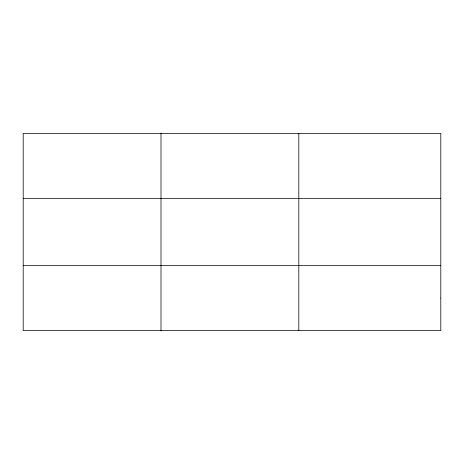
<?xml version="1.0" encoding="UTF-8"?>
<svg xmlns="http://www.w3.org/2000/svg" width="464" height="464" viewBox="0 0 464 464"><rect width="100%" height="100%" fill="white"/><g stroke="black" fill="none" stroke-linecap="round" stroke-linejoin="round"><path stroke-width="0.7" d="M161.008 133.354L161.008 330.646M298.816 133.354L298.816 330.646M23.2 198.459L440.8 198.459M23.2 265.541L440.8 265.541M440.8 298.097L440.8 330.646L23.2 330.646L23.2 133.354L440.8 133.354L440.8 298.097"/></g></svg>
